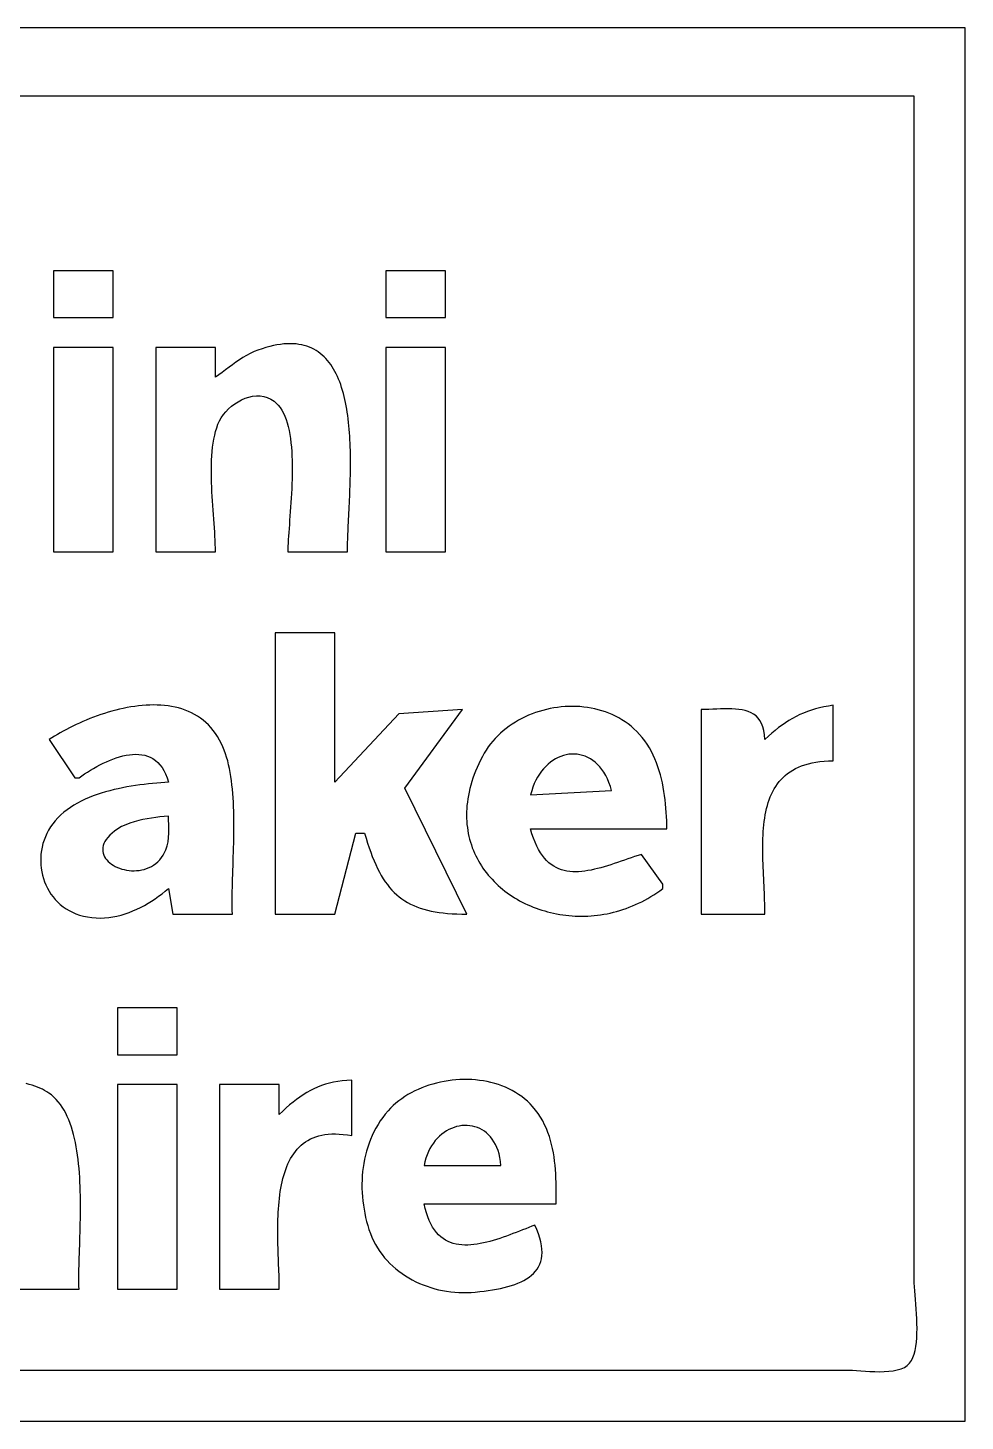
# Model space of a CAD drawing. Header units: millimetres. Extents: x 0 to 80.8, y 0 to 65.4.
# Drawn here: x 36.8 to 80.8, y 0 to 65.4 of the extents above; entities that cross this region are included whole.
import ezdxf

# ---------------------------------------------------------------- set-up
doc = ezdxf.new("R2010")
doc.units = ezdxf.units.MM
doc.layers.add('C18', color=18, linetype='CONTINUOUS')

msp = doc.modelspace()

# ---------------------------------------------------------------- linework, layer by layer
at = {"layer": 'C18'}
for points in [[(0, 65.4), (0, 0), (80.8, 0), (80.8, 65.4), (0, 65.4)], [(31.6, 2.4), (66.6, 2.4), (75.2, 2.4), (75.34776, 2.39656), (75.51642, 2.3875), (75.70262, 2.37468), (75.903, 2.36002), (76.11422, 2.34534), (76.33292, 2.33254), (76.55576, 2.3235), (76.77938, 2.3201), (77.00044, 2.3242), (77.21556, 2.33768), (77.42142, 2.36242), (77.61466, 2.4003), (77.79194, 2.45318), (77.9499, 2.52296), (78.08518, 2.61148), (78.19444, 2.72066), (78.27746, 2.8443), (78.34708, 2.98662), (78.40428, 3.1458), (78.45, 3.32), (78.48518, 3.50738), (78.51082, 3.70608), (78.52786, 3.91432), (78.53724, 4.13022), (78.53996, 4.35196), (78.53694, 4.57768), (78.52914, 4.8056), (78.51754, 5.03382), (78.5031, 5.26056), (78.48676, 5.48396), (78.4695, 5.70216), (78.45226, 5.91338), (78.436, 6.11574), (78.42168, 6.3074), (78.41026, 6.48656), (78.40272, 6.65138), (78.4, 6.8), (78.4, 18.2), (78.4, 62.2), (18.4, 62.2)], [(38, 54), (38, 51.8), (40.8, 51.8), (40.8, 54), (38, 54)], [(53.6, 54), (53.6, 51.8), (56.4, 51.8), (56.4, 54), (53.6, 54)], [(38, 50.4), (38, 40.8), (40.8, 40.8), (40.8, 50.4), (38, 50.4)], [(45.6, 49), (45.6, 50.4), (42.8, 50.4), (42.8, 40.8), (45.6, 40.8), (45.5984, 40.97656), (45.59382, 41.15868), (45.58666, 41.34594), (45.57726, 41.5379), (45.56598, 41.73414), (45.55316, 41.93424), (45.53918, 42.13778), (45.52438, 42.34434), (45.50914, 42.5535), (45.49382, 42.76482), (45.47876, 42.9779), (45.46432, 43.1923), (45.45088, 43.40762), (45.43878, 43.6234), (45.42836, 43.83926), (45.42004, 44.05474), (45.41412, 44.26944), (45.41098, 44.48294), (45.41098, 44.6948), (45.41446, 44.90462), (45.42182, 45.11194), (45.43338, 45.31638), (45.44952, 45.5175), (45.4706, 45.71488), (45.49696, 45.9081), (45.52896, 46.09672), (45.56698, 46.28034), (45.61136, 46.45852), (45.66248, 46.63084), (45.72068, 46.7969)], [(45.72066, 46.7969), (45.78826, 46.94936), (45.87344, 47.0989), (45.97462, 47.244), (46.09024, 47.38318), (46.21876, 47.51496), (46.35862, 47.63784), (46.50824, 47.75036), (46.6661, 47.85104), (46.8306, 47.93834), (47.00024, 48.01084), (47.1734, 48.067), (47.34858, 48.10538), (47.52418, 48.12446), (47.69868, 48.12276), (47.87048, 48.0988), (48.03806, 48.0511), (48.19986, 47.97818), (48.35432, 47.87854), (48.45856, 47.7901), (48.55452, 47.68914), (48.6425, 47.57624), (48.72278, 47.45204), (48.79568, 47.31718), (48.8615, 47.17224), (48.9205, 47.01784), (48.97302, 46.85464), (49.01934, 46.68322), (49.05974, 46.50424), (49.09454, 46.31828), (49.12404, 46.12596), (49.14852, 45.92794), (49.16828, 45.7248), (49.18364, 45.51718), (49.19486, 45.3057), (49.20228, 45.09096), (49.20616, 44.8736), (49.2068, 44.65424), (49.20454, 44.43348), (49.19962, 44.21196), (49.19238, 43.9903), (49.1831, 43.7691), (49.17208, 43.549), (49.1596, 43.33062), (49.146, 43.11456), (49.13154, 42.90146), (49.11652, 42.69192), (49.10126, 42.48658), (49.08602, 42.28604), (49.07114, 42.09094), (49.0569, 41.90188), (49.04358, 41.7195), (49.0315, 41.54442), (49.02094, 41.37724), (49.01222, 41.21858), (49.00562, 41.06908), (49.00144, 40.92934), (49, 40.8), (51.8, 40.8), (51.8005, 40.90796), (51.80202, 41.01998), (51.80444, 41.13594), (51.8077, 41.25568), (51.81172, 41.37906), (51.81644, 41.50592), (51.82178, 41.63616), (51.82764, 41.7696), (51.83398, 41.9061), (51.8407, 42.04554), (51.84774, 42.18776), (51.85502, 42.33262), (51.86246, 42.47998), (51.86998, 42.62968), (51.87754, 42.78162), (51.88502, 42.9356), (51.89238, 43.09152), (51.89952, 43.24922), (51.90636, 43.40858), (51.91286, 43.56942), (51.91892, 43.73162), (51.92446, 43.89502), (51.92944, 44.0595), (51.93374, 44.2249), (51.9373, 44.3911), (51.94006, 44.55794), (51.94194, 44.72526), (51.94286, 44.89296), (51.94274, 45.06086), (51.9415, 45.22882), (51.9391, 45.39672), (51.93542, 45.5644), (51.9304, 45.73172), (51.92398, 45.89854), (51.91608, 46.06472), (51.90662, 46.23012), (51.89552, 46.39458), (51.88272, 46.55798), (51.86812, 46.72016), (51.85168, 46.88098), (51.8333, 47.04028), (51.8129, 47.19796), (51.79042, 47.35386), (51.76578, 47.50782), (51.7389, 47.6597), (51.70972, 47.80938), (51.67816, 47.9567), (51.64414, 48.10152), (51.60758, 48.24368), (51.56842, 48.38308), (51.52656, 48.51954), (51.48194, 48.65292), (51.4345, 48.7831), (51.38416, 48.90992), (51.33082, 49.03324), (51.27442, 49.15292), (51.21488, 49.26882), (51.15216, 49.38078), (51.08612, 49.48868), (51.01674, 49.59236), (50.94394, 49.69168), (50.8676, 49.7865), (50.7877, 49.87668), (50.70414, 49.96208), (50.61684, 50.04256), (50.52574, 50.11796), (50.43074, 50.18814), (50.3318, 50.25298), (50.22882, 50.3123), (50.12172, 50.366), (50.01044, 50.4139), (49.89492, 50.4559), (49.77506, 50.4918), (49.65078, 50.5215), (49.52202, 50.54484), (49.38872, 50.5617), (49.25076, 50.5719), (49.1081, 50.57532), (48.96068, 50.57182), (48.80838, 50.56124), (48.65114, 50.54346), (48.48892, 50.51832), (48.3216, 50.48568), (48.14912, 50.4454), (47.9714, 50.39734), (47.78838, 50.34134), (47.6, 50.2773), (47.41466, 50.20416), (47.23526, 50.12016), (47.06104, 50.02672), (46.8912, 49.92532), (46.72502, 49.81738), (46.56174, 49.70434), (46.40056, 49.58764), (46.24076, 49.46874), (46.08156, 49.34908), (45.9222, 49.23012), (45.76194, 49.11326), (45.6, 49)], [(53.6, 50.4), (53.6, 40.8), (56.4, 40.8), (56.4, 50.4), (53.6, 50.4)], [(48.4, 37), (48.4, 23.8), (51.2, 23.8), (52.2, 27.6), (52.6, 27.6), (52.67058, 27.36166), (52.74244, 27.1326), (52.81582, 26.91264), (52.8909, 26.70166), (52.96786, 26.49948), (53.04694, 26.30598), (53.12832, 26.121), (53.2122, 25.9444), (53.2988, 25.77602), (53.38832, 25.61572), (53.48094, 25.46336), (53.57688, 25.31876), (53.67634, 25.18182), (53.7795, 25.05236), (53.8866, 24.93024), (53.99784, 24.81532), (54.11338, 24.70744), (54.23346, 24.60646), (54.35828, 24.51222), (54.48802, 24.4246), (54.62292, 24.34342), (54.76314, 24.26856), (54.9089, 24.19986), (55.0604, 24.13716), (55.21784, 24.08032), (55.38144, 24.02922), (55.5514, 23.98366), (55.72788, 23.94354), (55.91114, 23.9087), (56.10134, 23.87896), (56.29872, 23.85422), (56.50344, 23.8343), (56.71572, 23.81906), (56.93578, 23.80838), (57.1638, 23.80206), (57.4, 23.8), (54.50139, 29.71512), (57.2, 33.4), (54.2179, 33.19444), (51.2, 30), (51.2, 37), (48.4, 37)], [(37.8, 32), (39, 30.2), (39.2, 30.2), (39.32676, 30.28858), (39.45848, 30.37728), (39.59466, 30.46548), (39.73488, 30.55256), (39.87862, 30.6379), (40.02546, 30.72086), (40.17492, 30.80084), (40.32652, 30.87718), (40.47982, 30.94928), (40.63432, 31.01652), (40.7896, 31.07826), (40.94516, 31.13388), (41.10054, 31.18276), (41.25526, 31.22426), (41.4089, 31.25778), (41.56096, 31.28268), (41.71096, 31.29836), (41.85848, 31.30416), (42.00302, 31.29946), (42.14414, 31.28366), (42.28134, 31.25612), (42.41418, 31.21622), (42.54218, 31.16334), (42.6649, 31.09684), (42.78184, 31.01612), (42.89256, 30.92052), (42.99658, 30.80946), (43.09344, 30.68228), (43.18268, 30.53836), (43.26384, 30.3771), (43.33642, 30.19784), (43.4, 30), (43.21828, 29.98526), (43.03238, 29.96928), (42.84272, 29.9518), (42.64978, 29.93258), (42.454, 29.9114), (42.25584, 29.88798), (42.05574, 29.8621), (41.85414, 29.8335), (41.65154, 29.80196), (41.44834, 29.76724), (41.24502, 29.72908), (41.04202, 29.68724), (40.8398, 29.64148), (40.63882, 29.59156), (40.4395, 29.53726), (40.24232, 29.4783), (40.04774, 29.41444), (39.85618, 29.34546), (39.66812, 29.27112), (39.484, 29.19116), (39.30428, 29.10534), (39.12938, 29.01344), (38.9598, 28.91518), (38.79596, 28.81036), (38.63832, 28.6987), (38.48734, 28.57998), (38.34346, 28.45394), (38.20714, 28.32036), (38.07884, 28.179), (37.96598, 28.03816), (37.8636, 27.89258), (37.77162, 27.74272), (37.68994, 27.5891), (37.61848, 27.4322), (37.55714, 27.2725), (37.50582, 27.11052), (37.46446, 26.94672), (37.43294, 26.78164), (37.41118, 26.61572), (37.3991, 26.44948), (37.39662, 26.2834), (37.40362, 26.11798), (37.42002, 25.95372), (37.44574, 25.7911), (37.4807, 25.63062), (37.5248, 25.47278), (37.57794, 25.31806), (37.64002, 25.16694), (37.711, 25.01994), (37.79074, 24.87754), (37.87918, 24.74022), (37.97622, 24.6085), (38.08178, 24.48284), (38.19574, 24.36376), (38.31806, 24.25176), (38.4486, 24.1473), (38.5873, 24.05088), (38.73406, 23.963), (38.88882, 23.88416), (39.05144, 23.81486), (39.22186, 23.75556), (39.4, 23.70678), (39.60056, 23.6655), (39.80052, 23.63704), (39.9997, 23.62094), (40.1979, 23.6167), (40.39498, 23.62378), (40.59072, 23.64174), (40.785, 23.67004), (40.97758, 23.7082), (41.16834, 23.75572), (41.35706, 23.81212), (41.5436, 23.8769), (41.72774, 23.94954), (41.90936, 24.02956), (42.08824, 24.11646), (42.26422, 24.20976), (42.43712, 24.30894), (42.60676, 24.41352), (42.77298, 24.523), (42.93558, 24.63688), (43.0944, 24.75468), (43.24926, 24.87588), (43.4, 25), (43.6, 23.8), (46.4, 23.8), (46.39408, 23.96654), (46.39028, 24.13818), (46.3884, 24.31462), (46.38828, 24.49558), (46.38972, 24.68078), (46.3925, 24.86994), (46.39648, 25.06276), (46.40144, 25.25898), (46.4072, 25.45832), (46.41356, 25.6605), (46.42036, 25.86522), (46.42738, 26.07222), (46.43446, 26.28122), (46.44138, 26.4919), (46.44798, 26.70404), (46.45406, 26.9173), (46.45944, 27.13144), (46.4639, 27.34616), (46.46728, 27.5612), (46.4694, 27.77624), (46.47004, 27.99104), (46.46904, 28.20528), (46.4662, 28.41872), (46.46132, 28.63104), (46.45424, 28.842), (46.44474, 29.05128), (46.43266, 29.25862), (46.41778, 29.46374), (46.39994, 29.66634), (46.37894, 29.86616), (46.3546, 30.06292), (46.3267, 30.25632), (46.2951, 30.44608), (46.25958, 30.63194), (46.21994, 30.81362), (46.17602, 30.9908), (46.12762, 31.16324), (46.07456, 31.33064), (46.01664, 31.49274), (45.95368, 31.64922), (45.88548, 31.79984), (45.79822, 31.97004), (45.70478, 32.13064), (45.60536, 32.28182), (45.5002, 32.42374), (45.3895, 32.55664), (45.27348, 32.68066), (45.15236, 32.79604), (45.02636, 32.90292), (44.89568, 33.0015), (44.76054, 33.092), (44.62116, 33.17456), (44.47774, 33.24942), (44.33054, 33.31672), (44.17974, 33.3767), (44.02556, 33.4295), (43.86822, 33.47536), (43.70792, 33.51442), (43.54492, 33.54688), (43.3794, 33.57296), (43.21158, 33.59282), (43.04168, 33.60666), (42.86992, 33.61466), (42.69652, 33.61702), (42.52168, 33.61392), (42.34562, 33.60554), (42.16856, 33.5921), (41.99072, 33.57376), (41.81232, 33.55072), (41.63356, 33.52318), (41.45468, 33.49132), (41.27588, 33.4553), (41.09736, 33.41536), (40.91936, 33.37166), (40.7421, 33.32438), (40.56578, 33.27374), (40.39062, 33.2199), (40.21684, 33.16308), (40.04464, 33.10342), (39.87426, 33.04116), (39.7059, 32.97646), (39.5398, 32.90952), (39.37614, 32.84052), (39.21516, 32.76966), (39.05708, 32.69712), (38.9021, 32.62308), (38.75044, 32.54776), (38.60232, 32.47132), (38.45794, 32.39396), (38.31754, 32.31588), (38.18134, 32.23724), (38.04954, 32.15826), (37.92234, 32.07912), (37.8, 32)], [(66.6, 25), (66.6, 25.2), (65.6, 26.6), (65.44152, 26.54904), (65.28254, 26.49642), (65.12324, 26.44258), (64.96374, 26.388), (64.80422, 26.33314), (64.64482, 26.27844), (64.4857, 26.22436), (64.32702, 26.17138), (64.1689, 26.11996), (64.01154, 26.07052), (63.85508, 26.02356), (63.69966, 25.97954), (63.54544, 25.93888), (63.39258, 25.90208), (63.24124, 25.86958), (63.09156, 25.84186), (62.9437, 25.81934), (62.7978, 25.80252), (62.65404, 25.79184), (62.51258, 25.78774), (62.37354, 25.79072), (62.23708, 25.80122), (62.10338, 25.8197), (61.97258, 25.84662), (61.84484, 25.88244), (61.7203, 25.92762), (61.59912, 25.9826), (61.48146, 26.04788), (61.36748, 26.12388), (61.2573, 26.2111), (61.15112, 26.30996), (61.04908, 26.42092), (60.9513, 26.54448), (60.85798, 26.68106), (60.76926, 26.83114), (60.6853, 26.99516), (60.60622, 27.1736), (60.53222, 27.36692), (60.46342, 27.57556), (60.4, 27.8), (66.8, 27.8), (66.79516, 27.99086), (66.78826, 28.18378), (66.77904, 28.37844), (66.76716, 28.57444), (66.75236, 28.77144), (66.7343, 28.9691), (66.71272, 29.16706), (66.6873, 29.36496), (66.65774, 29.56246), (66.62374, 29.7592), (66.58502, 29.95482), (66.54126, 30.14896), (66.49218, 30.34128), (66.43748, 30.53144), (66.37684, 30.71906), (66.31, 30.9038), (66.23662, 31.0853), (66.15642, 31.2632), (66.0691, 31.43718), (65.97436, 31.60684), (65.87192, 31.77186), (65.76146, 31.93188), (65.64268, 32.08654), (65.51528, 32.23548), (65.379, 32.37838), (65.24982, 32.50062), (65.116, 32.61586), (64.9778, 32.72414), (64.83544, 32.8255), (64.68916, 32.92), (64.53922, 33.0077), (64.38586, 33.08864), (64.2293, 33.16286), (64.0698, 33.23044), (63.90762, 33.29138), (63.74296, 33.34578), (63.57608, 33.39366), (63.40724, 33.43506), (63.23666, 33.47008), (63.06458, 33.49872), (62.89126, 33.52104), (62.71694, 33.5371), (62.54186, 33.54696), (62.36624, 33.55064), (62.19036, 33.54822), (62.01442, 33.53972), (61.8387, 33.52522), (61.66342, 33.50474), (61.48884, 33.47836), (61.31518, 33.4461), (61.14268, 33.40804), (60.97162, 33.3642), (60.8022, 33.31464), (60.63468, 33.25944), (60.46932, 33.1986), (60.30632, 33.1322), (60.14596, 33.06028), (59.98846, 32.9829), (59.83406, 32.9001), (59.68304, 32.81192), (59.53558, 32.71842), (59.39198, 32.61968), (59.25246, 32.5157), (59.11724, 32.40654), (58.9866, 32.29228), (58.86076, 32.17294), (58.73996, 32.0486), (58.62444, 31.91926), (58.51448, 31.78502), (58.41026, 31.6459), (58.31208, 31.50196), (58.22014, 31.35326), (58.13472, 31.19984), (58.04646, 31.0273), (57.96414, 30.85592), (57.8877, 30.68576), (57.81702, 30.51684), (57.75208, 30.34918), (57.69276, 30.18282), (57.639, 30.0178), (57.59072, 29.85414), (57.54786, 29.69188), (57.51034, 29.53104), (57.47808, 29.37166), (57.45102, 29.2138), (57.42906, 29.05744), (57.41214, 28.90266), (57.40018, 28.74948), (57.39312, 28.5979), (57.39086, 28.448), (57.39334, 28.29978), (57.4005, 28.15328), (57.41224, 28.00854), (57.42848, 27.8656), (57.44918, 27.72446), (57.47424, 27.5852), (57.5036, 27.4478), (57.53716, 27.31234), (57.57486, 27.17882), (57.61664, 27.04728), (57.6624, 26.91776), (57.71208, 26.79028), (57.7656, 26.6649), (57.8229, 26.54162), (57.88388, 26.42048), (57.94848, 26.30154), (58.01662, 26.1848), (58.08824, 26.0703), (58.16324, 25.95808), (58.24156, 25.84816), (58.32312, 25.7406), (58.40786, 25.6354), (58.4957, 25.53262), (58.58654, 25.43226), (58.68034, 25.3344), (58.777, 25.23902), (58.87646, 25.14618), (58.97864, 25.05592), (59.08346, 24.96824), (59.19086, 24.88322), (59.30074, 24.80086), (59.41306, 24.72118), (59.52772, 24.64426), (59.64464, 24.57008), (59.76378, 24.49872), (59.88502, 24.43018), (60.00832, 24.3645), (60.13358, 24.3017), (60.26076, 24.24186), (60.38974, 24.18496), (60.52048, 24.13104), (60.6529, 24.08016), (60.78692, 24.03234), (60.92244, 23.98762), (61.05944, 23.946), (61.19778, 23.90754), (61.33744, 23.87228), (61.47834, 23.84022), (61.62036, 23.81144), (61.76348, 23.78592), (61.90758, 23.76372), (62.05262, 23.74488), (62.1985, 23.72942), (62.34516, 23.71738), (62.49254, 23.70878), (62.64052, 23.70366), (62.78906, 23.70206), (62.93808, 23.704), (63.08752, 23.70952), (63.23726, 23.71866), (63.38726, 23.73142), (63.53744, 23.74788), (63.68774, 23.76804), (63.83804, 23.79194), (63.98832, 23.8196), (64.13846, 23.85108), (64.28842, 23.8864), (64.4381, 23.92558), (64.58742, 23.96866), (64.73634, 24.0157), (64.88476, 24.06668), (65.03262, 24.12168), (65.17982, 24.18072), (65.3263, 24.2438), (65.472, 24.311), (65.61682, 24.38232), (65.7607, 24.4578), (65.90356, 24.5375), (66.04534, 24.6214), (66.18594, 24.70958), (66.3253, 24.80204), (66.46334, 24.89884), (66.6, 25)], [(71.4, 32), (71.38406, 32.22168), (71.35218, 32.41984), (71.30512, 32.59574), (71.24368, 32.75068), (71.16866, 32.8859), (71.08086, 33.0027), (70.98104, 33.10232), (70.87004, 33.18606), (70.74862, 33.25518), (70.61758, 33.31096), (70.47772, 33.35464), (70.32984, 33.38754), (70.17472, 33.4109), (70.01314, 33.426), (69.84594, 33.4341), (69.67386, 33.4365), (69.49772, 33.43444), (69.31832, 33.42922), (69.13642, 33.42208), (68.95286, 33.41432), (68.7684, 33.4072), (68.58384, 33.402), (68.4, 33.4), (68.4, 23.8), (71.4, 23.8), (71.3991, 23.96158), (71.3966, 24.12498), (71.39264, 24.28998), (71.38746, 24.45646), (71.38126, 24.62422), (71.37422, 24.7931), (71.36654, 24.96296), (71.35844, 25.1336), (71.3501, 25.30486), (71.34174, 25.47658), (71.33354, 25.64862), (71.32572, 25.82076), (71.31846, 25.99286), (71.31196, 26.16478), (71.30644, 26.3363), (71.3021, 26.5073), (71.29912, 26.67758), (71.2977, 26.847), (71.29806, 27.01538), (71.30038, 27.18256), (71.30488, 27.34836), (71.31176, 27.51262), (71.3212, 27.67518), (71.3334, 27.83588), (71.34858, 27.99454), (71.36692, 28.15098), (71.38864, 28.30506), (71.41394, 28.45662), (71.443, 28.60546), (71.47602, 28.75142), (71.51324, 28.89436), (71.5548, 29.0341), (71.60094, 29.17048), (71.65186, 29.3033), (71.70776, 29.43244), (71.7688, 29.5577), (71.83524, 29.67892), (71.90724, 29.79596), (71.98502, 29.90862), (72.06876, 30.01674), (72.15868, 30.12018), (72.25496, 30.21874), (72.35782, 30.31226), (72.46746, 30.4006), (72.58406, 30.48356), (72.70784, 30.561), (72.83898, 30.63272), (72.97772, 30.6986), (73.1242, 30.75842), (73.27868, 30.81206), (73.44132, 30.85934), (73.61232, 30.90008), (73.79192, 30.93412), (73.98028, 30.9613), (74.1776, 30.98144), (74.38412, 30.9944), (74.6, 31), (74.6, 33.6), (74.38206, 33.567), (74.17164, 33.52798), (73.9682, 33.48286), (73.77122, 33.43152), (73.58018, 33.37384), (73.39456, 33.30972), (73.21384, 33.23906), (73.0375, 33.16176), (72.86502, 33.0777), (72.69586, 32.9868), (72.52952, 32.88892), (72.36546, 32.78398), (72.20318, 32.67186), (72.04214, 32.55248), (71.88182, 32.4257), (71.7217, 32.29142), (71.56126, 32.14956), (71.4, 32)], [(60.4, 29.4), (64.2, 29.6), (64.14284, 29.79654), (64.07766, 29.98056), (64.00496, 30.15216), (63.92518, 30.31146), (63.8388, 30.45856), (63.74628, 30.59358), (63.64812, 30.71664), (63.54474, 30.82784), (63.43666, 30.92728), (63.32432, 31.0151), (63.20818, 31.0914), (63.08874, 31.1563), (62.96646, 31.2099), (62.84182, 31.25232), (62.71526, 31.28366), (62.58726, 31.30404), (62.4583, 31.31358), (62.32884, 31.3124), (62.19936, 31.30058), (62.07034, 31.27826), (61.94222, 31.24556), (61.81548, 31.20256), (61.6906, 31.14938), (61.56804, 31.08616), (61.44828, 31.01298), (61.33178, 30.92998), (61.219, 30.83724), (61.11044, 30.7349), (61.00656, 30.62308), (60.9078, 30.50186), (60.81466, 30.37136), (60.7276, 30.2317), (60.6471, 30.083), (60.57362, 29.92538), (60.50762, 29.75892), (60.4496, 29.58376), (60.4, 29.4)], [(43.4, 28.4), (43.1976, 28.38274), (42.99616, 28.3627), (42.7956, 28.33904), (42.59578, 28.3109), (42.3966, 28.27744), (42.19794, 28.23782), (41.99968, 28.1912), (41.7934, 28.13556), (41.58942, 28.07178), (41.3898, 27.99652), (41.19656, 27.90646), (41.01172, 27.7983), (40.86978, 27.69892), (40.74538, 27.59944), (40.63788, 27.50012), (40.54668, 27.40118), (40.47116, 27.30294), (40.41074, 27.20562), (40.3648, 27.10952), (40.33272, 27.01488), (40.31388, 26.92198), (40.30772, 26.83106), (40.31358, 26.74242), (40.33088, 26.65632), (40.359, 26.573), (40.39734, 26.49274), (40.44528, 26.4158), (40.50222, 26.34246), (40.56754, 26.27296), (40.64066, 26.20758), (40.72094, 26.14658), (40.8078, 26.09024), (40.9006, 26.03882), (40.99876, 25.99256), (41.10164, 25.95174), (41.20866, 25.91664), (41.3192, 25.8875), (41.43266, 25.8646), (41.54842, 25.84822), (41.66588, 25.83858), (41.78442, 25.83598), (41.90344, 25.84068), (42.02234, 25.85296), (42.1405, 25.87304), (42.2573, 25.90122), (42.37216, 25.93776), (42.48446, 25.98292), (42.59358, 26.03696), (42.69892, 26.10014), (42.79986, 26.17276), (42.89582, 26.25504), (42.98616, 26.34728), (43.07028, 26.44972), (43.1476, 26.56264), (43.21748, 26.6863), (43.27932, 26.82098), (43.34048, 27.00458), (43.3804, 27.19746), (43.40312, 27.39692), (43.41266, 27.60032), (43.41306, 27.80498), (43.4084, 28.00826), (43.4027, 28.20748), (43.4, 28.4)], [(41, 19.4), (41, 17.2), (43.8, 17.2), (43.8, 19.4), (41, 19.4)], [(36.4, 6.2), (39.2, 6.2), (39.19518, 6.33888), (39.19226, 6.4847), (39.19104, 6.63712), (39.19138, 6.79584), (39.19308, 6.96052), (39.19596, 7.13084), (39.1999, 7.30648), (39.20466, 7.48712), (39.21012, 7.67242), (39.2161, 7.86208), (39.2224, 8.05576), (39.22888, 8.25316), (39.23534, 8.45392), (39.24164, 8.65776), (39.24758, 8.86432), (39.253, 9.0733), (39.25772, 9.28438), (39.2616, 9.49722), (39.26442, 9.7115), (39.26604, 9.92692), (39.26628, 10.14314), (39.26496, 10.35982), (39.26192, 10.57666), (39.25698, 10.79334), (39.24998, 11.00952), (39.24074, 11.2249), (39.22908, 11.43914), (39.21486, 11.65192), (39.19786, 11.86292), (39.17794, 12.07182), (39.15492, 12.27828), (39.12862, 12.482), (39.0989, 12.68264), (39.06554, 12.8799), (39.0284, 13.07342), (38.98732, 13.26292), (38.94208, 13.44806), (38.89256, 13.6285), (38.83856, 13.80394), (38.77992, 13.97404), (38.71644, 14.1385), (38.648, 14.29696), (38.57438, 14.44914), (38.49542, 14.5947), (38.41096, 14.73332), (38.32084, 14.86466), (38.22486, 14.9884), (38.12284, 15.10426), (38.01466, 15.21186), (37.90008, 15.3109), (37.779, 15.40108), (37.68398, 15.46266), (37.58266, 15.5212), (37.47532, 15.57666), (37.36228, 15.62902), (37.24382, 15.6783), (37.12026, 15.72448), (36.99188, 15.76756), (36.85902, 15.8075), (36.72196, 15.84432)], [(41, 15.8), (41, 6.2), (43.8, 6.2), (43.8, 15.8), (41, 15.8)], [(48.6, 14.4), (48.6, 15.8), (45.8, 15.8), (45.8, 6.2), (48.6, 6.2), (48.59934, 6.32798), (48.5975, 6.46014), (48.59462, 6.59628), (48.59084, 6.73614), (48.58632, 6.8795), (48.58122, 7.02612), (48.57568, 7.17578), (48.56984, 7.32828), (48.56386, 7.48334), (48.5579, 7.64076), (48.5521, 7.80032), (48.5466, 7.96176), (48.54158, 8.12488), (48.53716, 8.28944), (48.53352, 8.45522), (48.53078, 8.62198), (48.52912, 8.78948), (48.52868, 8.95752), (48.5296, 9.12586), (48.53204, 9.29426), (48.53614, 9.46252), (48.54206, 9.63036), (48.54996, 9.7976), (48.55998, 9.964), (48.57226, 10.12932), (48.58696, 10.29332), (48.60424, 10.4558), (48.62424, 10.61652), (48.64712, 10.77526), (48.67302, 10.93176), (48.7021, 11.08582), (48.7345, 11.23722), (48.77038, 11.3857), (48.80988, 11.53104), (48.85316, 11.67304), (48.90038, 11.81142), (48.95166, 11.946), (49.00718, 12.07654), (49.06708, 12.20278), (49.1315, 12.32454), (49.20062, 12.44154), (49.27456, 12.55358), (49.35348, 12.66044), (49.43752, 12.76188), (49.52686, 12.85766), (49.62164, 12.94756), (49.722, 13.03136), (49.8281, 13.10884), (49.94008, 13.17974), (50.0581, 13.24384), (50.1823, 13.30092), (50.31284, 13.35076), (50.44986, 13.3931), (50.59354, 13.42776), (50.744, 13.45446), (50.9014, 13.473), (51.0659, 13.48316), (51.23762, 13.48468), (51.41676, 13.47736), (51.60342, 13.46096), (51.79778, 13.43524), (52, 13.4), (52, 16), (51.77342, 15.99056), (51.55576, 15.97224), (51.34634, 15.94512), (51.14456, 15.90934), (50.94976, 15.86496), (50.7613, 15.8121), (50.57856, 15.75088), (50.40092, 15.68136), (50.2277, 15.60368), (50.0583, 15.51794), (49.89206, 15.42422), (49.72836, 15.32264), (49.56656, 15.2133), (49.40602, 15.0963), (49.2461, 14.97174), (49.08618, 14.83972), (48.92562, 14.70036), (48.76376, 14.55374), (48.6, 14.4)], [(60.4935, 14.76296), (60.37422, 14.89232), (60.24858, 15.01446), (60.1169, 15.12946), (59.9795, 15.23734), (59.83668, 15.33816), (59.6888, 15.43198), (59.53616, 15.51884), (59.37908, 15.59878), (59.2179, 15.67186), (59.05292, 15.73814), (58.8845, 15.79766), (58.71292, 15.85048), (58.53852, 15.89662), (58.36162, 15.93616), (58.18256, 15.96914), (58.00166, 15.99562), (57.81922, 16.01564), (57.63556, 16.02924), (57.45104, 16.03648), (57.26596, 16.03742), (57.08062, 16.0321), (56.8954, 16.02056), (56.71056, 16.00288), (56.52646, 15.97908), (56.34342, 15.94922), (56.16176, 15.91334), (55.9818, 15.87152), (55.80386, 15.82378), (55.62826, 15.77018), (55.45534, 15.71078), (55.2854, 15.6456), (55.11878, 15.57472), (54.9558, 15.4982), (54.79678, 15.41604), (54.64202, 15.32834), (54.4919, 15.23514), (54.34668, 15.13646), (54.20672, 15.03238), (54.07234, 14.92294), (53.94384, 14.80818), (53.82158, 14.68818), (53.70586, 14.56296), (53.57656, 14.4092), (53.455, 14.25108), (53.34106, 14.08886), (53.23464, 13.92274), (53.13568, 13.75298), (53.04406, 13.57978), (52.9597, 13.4034), (52.88252, 13.22406), (52.8124, 13.04198), (52.74926, 12.85742), (52.693, 12.6706), (52.64354, 12.48174), (52.60078, 12.2911), (52.56464, 12.09888), (52.53502, 11.90534), (52.51182, 11.71068), (52.49496, 11.51516), (52.48434, 11.319), (52.47988, 11.12244), (52.48146, 10.92572), (52.48902, 10.72904), (52.50244, 10.53266), (52.52164, 10.3368), (52.54654, 10.1417), (52.57702, 9.9476), (52.61302, 9.7547), (52.65442, 9.56326), (52.70114, 9.37352), (52.75308, 9.18568), (52.81018, 9), (52.8752, 8.8144), (52.94842, 8.63436), (53.02954, 8.45988), (53.11832, 8.29104), (53.21446, 8.12788), (53.31772, 7.97046), (53.4278, 7.81878), (53.54444, 7.67294), (53.66738, 7.53298), (53.79632, 7.39892), (53.93102, 7.27084), (54.0712, 7.14878), (54.21658, 7.03276), (54.3669, 6.92286), (54.52188, 6.81914), (54.68124, 6.7216), (54.84474, 6.63034), (55.01208, 6.54536), (55.183, 6.46676), (55.35724, 6.39454), (55.5345, 6.32878), (55.71454, 6.2695), (55.89706, 6.21678), (56.08182, 6.17066), (56.26852, 6.13116), (56.45692, 6.09838), (56.64672, 6.07232), (56.83766, 6.05304), (57.02948, 6.0406), (57.22188, 6.03506), (57.41462, 6.03642), (57.60742, 6.04478), (57.8, 6.06018), (58.0074, 6.08192), (58.21096, 6.10616), (58.41028, 6.13316), (58.60496, 6.16316), (58.79462, 6.1964), (58.9789, 6.2331), (59.15736, 6.27354), (59.32966, 6.31792), (59.49536, 6.36652), (59.65412, 6.41954), (59.80554, 6.47726), (59.94922, 6.53992), (60.08476, 6.60774), (60.2118, 6.68096), (60.32994, 6.75984), (60.43878, 6.84462), (60.53794, 6.93554), (60.62704, 7.03282), (60.7057, 7.13674), (60.7735, 7.2475), (60.83008, 7.36538), (60.87502, 7.4906), (60.90796, 7.62342), (60.92852, 7.76406), (60.93628, 7.91276), (60.93086, 8.06978), (60.91188, 8.23536), (60.87896, 8.40972), (60.8317, 8.59312), (60.7697, 8.78582), (60.6926, 8.98802), (60.6, 9.2)], [(60.6, 9.2), (60.45914, 9.14638), (60.31582, 9.09082), (60.17028, 9.0338), (60.02274, 8.97574), (59.87348, 8.91712), (59.72274, 8.85834), (59.57072, 8.79988), (59.41772, 8.74218), (59.26394, 8.6857), (59.10964, 8.63086), (58.95508, 8.57814), (58.80048, 8.52798), (58.6461, 8.48082), (58.49218, 8.4371), (58.33896, 8.39728), (58.18668, 8.36182), (58.03558, 8.33116), (57.88592, 8.30574), (57.73794, 8.28602), (57.59188, 8.27244), (57.44798, 8.26544), (57.3065, 8.26548), (57.16766, 8.27302), (57.03172, 8.28848), (56.8989, 8.31234), (56.76948, 8.34502), (56.6437, 8.38698), (56.52178, 8.43868), (56.40396, 8.50054), (56.29052, 8.57304), (56.18168, 8.6566), (56.07768, 8.7517), (55.97876, 8.85876), (55.88518, 8.97824), (55.7972, 9.11058), (55.71502, 9.25626), (55.6389, 9.41568), (55.5691, 9.58932), (55.50586, 9.77762), (55.4494, 9.98102), (55.4, 10.2), (61.6, 10.2), (61.6, 10.4004), (61.59966, 10.60138), (61.5985, 10.80274), (61.59602, 11.00428), (61.59168, 11.20578), (61.58502, 11.40706), (61.57552, 11.60792), (61.56268, 11.80814), (61.546, 12.00754), (61.52496, 12.20592), (61.49908, 12.40306), (61.46786, 12.59878), (61.4308, 12.79286), (61.38738, 12.9851), (61.3371, 13.17534), (61.27948, 13.36332), (61.214, 13.5489), (61.14016, 13.73182), (61.05746, 13.91192), (60.9654, 14.089), (60.86348, 14.26284), (60.75118, 14.43324), (60.62804, 14.60002), (60.49352, 14.76296)], [(55.4, 12), (59, 12), (58.9816, 12.19078), (58.95316, 12.37102), (58.9152, 12.54076), (58.86818, 12.70004), (58.81264, 12.84896), (58.74904, 12.98754), (58.67794, 13.11588), (58.5998, 13.23402), (58.51514, 13.34204), (58.42446, 13.43996), (58.32826, 13.5279), (58.22704, 13.60588), (58.12132, 13.67396), (58.01158, 13.73222), (57.89834, 13.78074), (57.7821, 13.81954), (57.66336, 13.84868), (57.54264, 13.86826), (57.4204, 13.87832), (57.2972, 13.87894), (57.17348, 13.87014), (57.0498, 13.85202), (56.92664, 13.82462), (56.8045, 13.78802), (56.68388, 13.74228), (56.5653, 13.68744), (56.44926, 13.62356), (56.33624, 13.55074), (56.22676, 13.469), (56.12132, 13.37844), (56.02044, 13.27908), (55.9246, 13.171), (55.83432, 13.05428), (55.75008, 12.92896), (55.6724, 12.7951), (55.60178, 12.65278), (55.53874, 12.50204), (55.48374, 12.34296), (55.43734, 12.17558), (55.4, 12)]]:
    msp.add_lwpolyline(points, dxfattribs=at)

doc.saveas('drawing.dxf')
